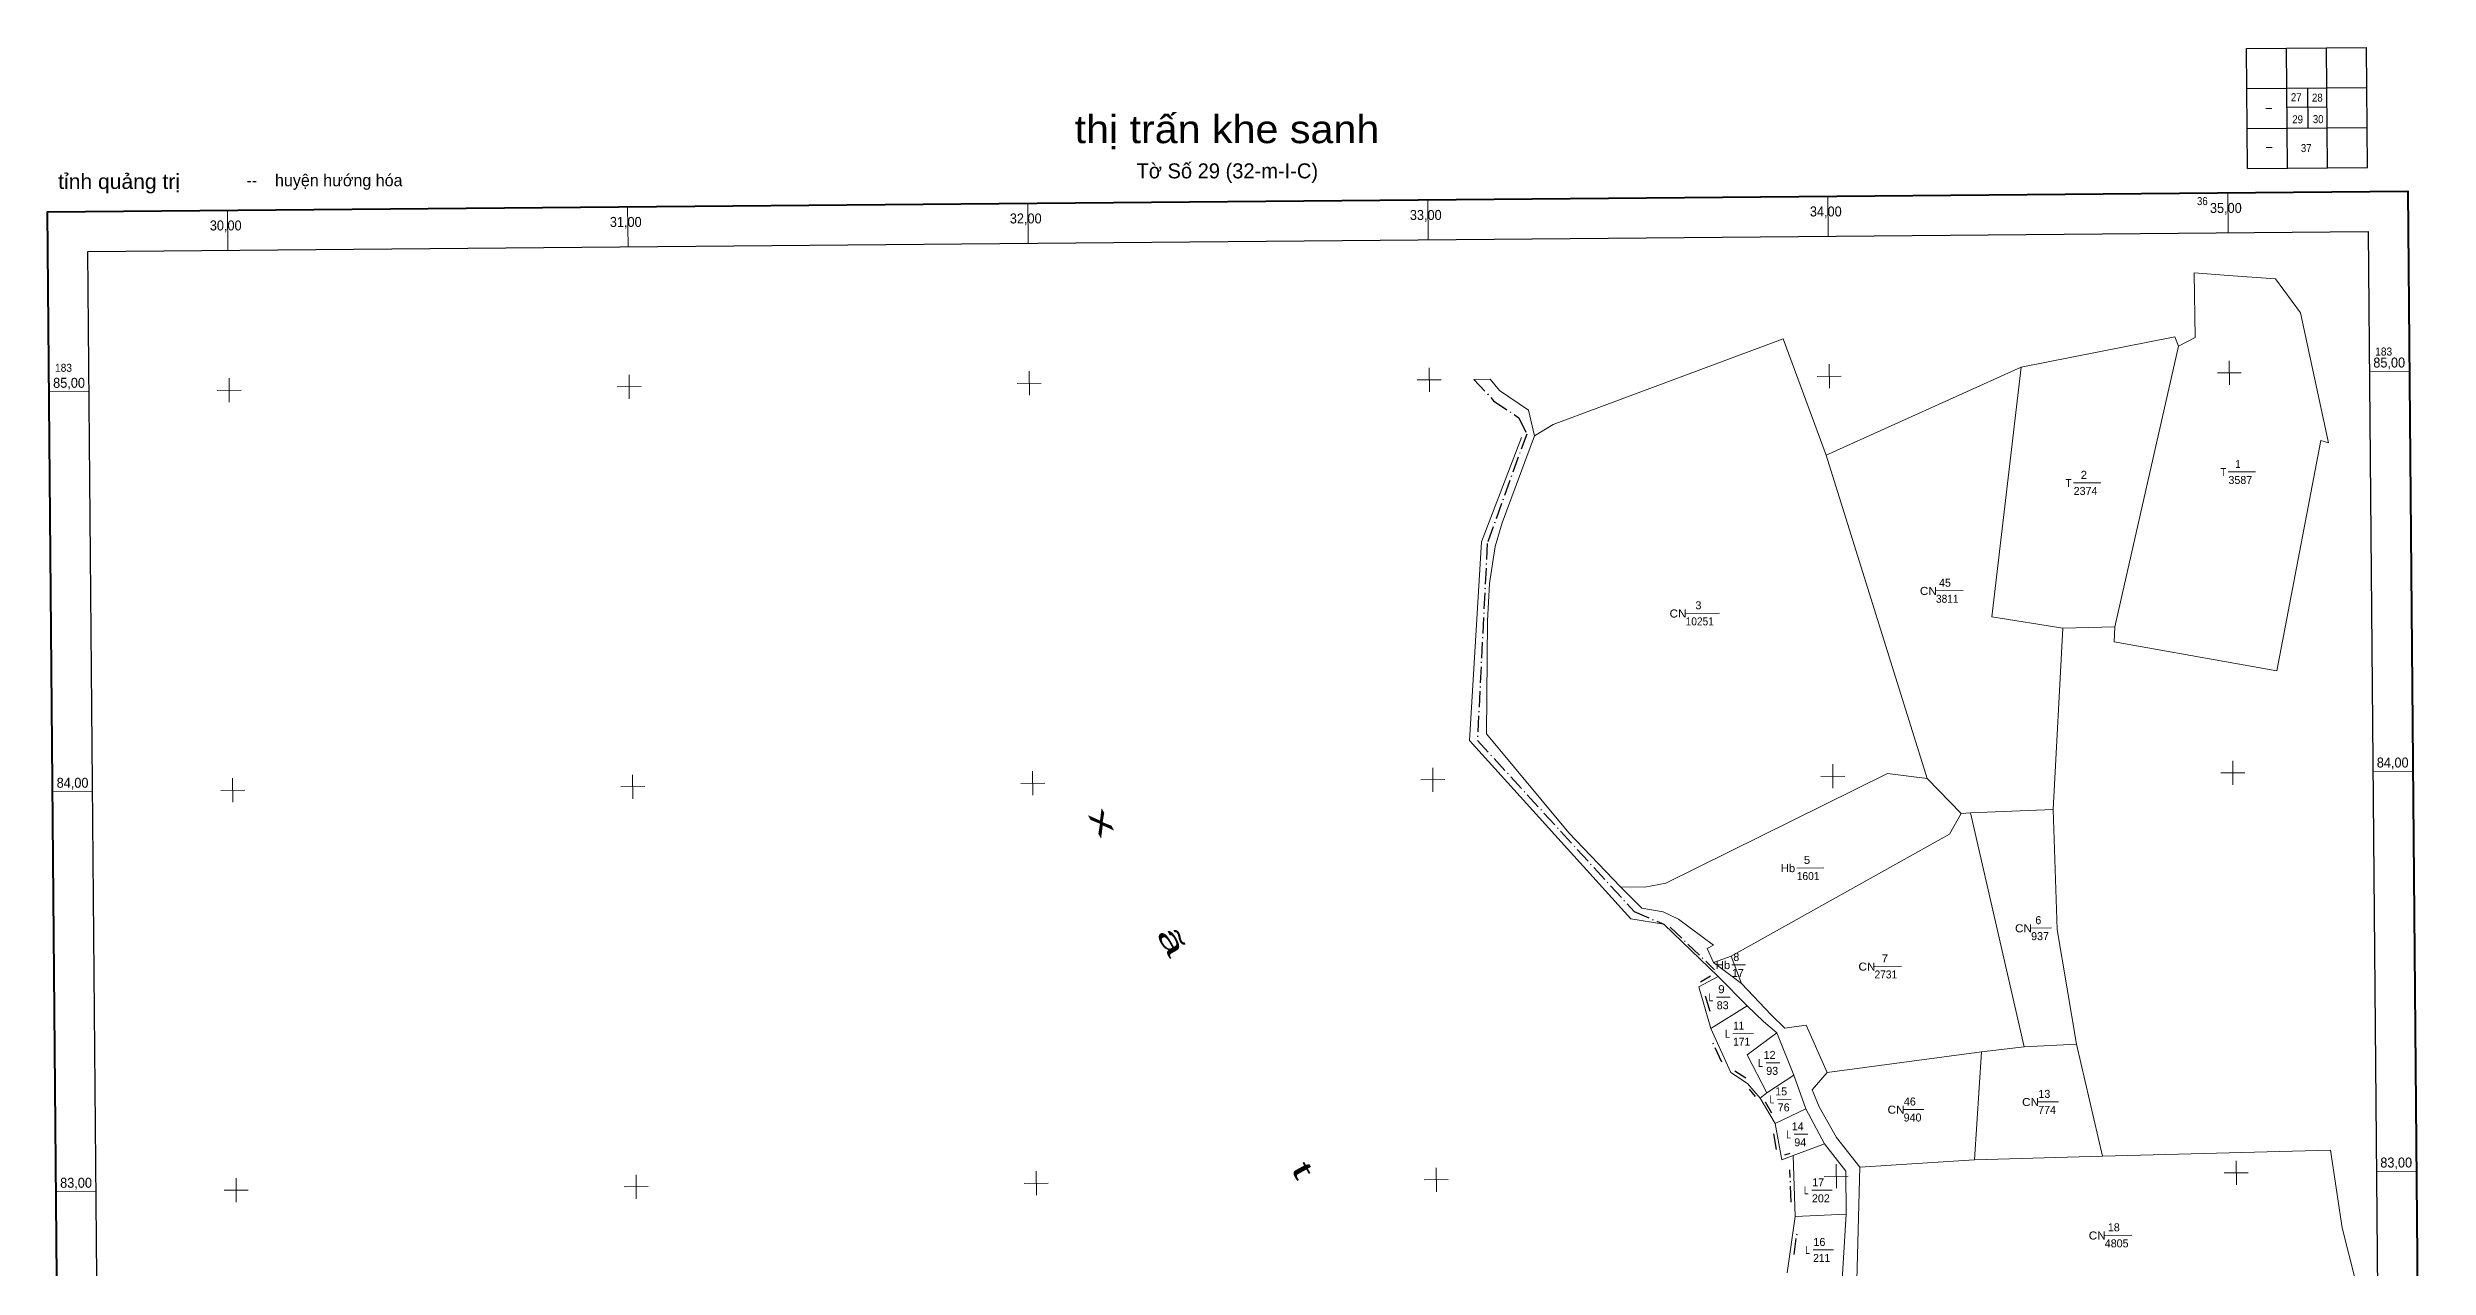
# Model space of a CAD drawing. Header units: metres. Extents: x 549528 to 550123, y 1837413 to 1838068.
# Drawn here: x 549528 to 550123, y 1837763 to 1838068 of the extents above; entities that cross this region are included whole.
import ezdxf
from ezdxf.enums import TextEntityAlignment as Align

# ---------------------------------------------------------------- set-up
doc = ezdxf.new("R2010")
doc.units = ezdxf.units.M
doc.header["$LTSCALE"] = 0.8
doc.linetypes.add('DOT_DASHED', pattern=[7.7, 5, -1.2, 0.3, -1.2])
for name, color, linetype, lineweight in [('13', 7, 'Continuous', 13), ('34', 7, 'Continuous', 13), ('62', 7, 'Continuous', 13)]:
    doc.layers.add(name, color=color, linetype=linetype, lineweight=lineweight)

msp = doc.modelspace()

# ---------------------------------------------------------------- linework, layer by layer
at = {"layer": '13'}
for p, q in [((550034.07, 1837959.13), (550040.86, 1837959.19)), ((550072.74, 1837961.87), (550079.54, 1837961.93)), ((549999.65, 1837932.18), (550006.45, 1837932.24)), ((549937.09, 1837926.53), (549945.59, 1837926.61)), ((549964.88, 1837862.88), (549971.68, 1837862.94)), ((550023.43, 1837847.85), (550028.53, 1837847.9)), ((549948.65, 1837838.65), (549952.05, 1837838.68)), ((549984.3, 1837838.29), (549991.1, 1837838.34)), ((549944.86, 1837830.59), (549948.26, 1837830.62)), ((549948.96, 1837821.48), (549954.06, 1837821.53)), ((549957.23, 1837814.18), (549960.63, 1837814.21)), ((549960.11, 1837805.06), (549963.51, 1837805.09)), ((549991.57, 1837802.53), (549996.67, 1837802.57)), ((550025.19, 1837804.43), (550030.29, 1837804.48)), ((549964.26, 1837796.33), (549967.65, 1837796.36)), ((549968.67, 1837782.33), (549973.76, 1837782.38)), ((549968.98, 1837767.43), (549974.07, 1837767.47)), ((550041.85, 1837771.07), (550048.64, 1837771.13))]:
    msp.add_line(p, q, dxfattribs=at)
at = {"layer": '34'}
for p, q in [((550060.28, 1837993.33), (550044.39, 1837923.19)), ((550021.01, 1837988.07), (549972.26, 1837966.06)), ((549972.26, 1837966.06), (549997.52, 1837885.26)), ((550028.97, 1837877.55), (550031.39, 1837922.85)), ((550031.39, 1837922.85), (550044.39, 1837923.19)), ((550005.96, 1837876.55), (549997.52, 1837885.26)), ((550008.35, 1837876.65), (550005.96, 1837876.55)), ((550028.97, 1837877.55), (550008.35, 1837876.65)), ((550021.69, 1837818.22), (550008.35, 1837876.65)), ((549931.64, 1837848.83), (549945.29, 1837835.76)), ((549944.13, 1837839.26), (549948.49, 1837840.87)), ((549944.13, 1837839.26), (549951.09, 1837834)), ((549948.49, 1837840.87), (549951.09, 1837834)), ((549952.5, 1837828.43), (549945.29, 1837835.76)), ((549943.39, 1837822.81), (549952.5, 1837828.43)), ((549964.13, 1837811.1), (549959.95, 1837821.69)), ((550011.09, 1837816.98), (549972.47, 1837811.78)), ((550021.69, 1837818.22), (550034.82, 1837818.83)), ((550041.29, 1837790.85), (550034.82, 1837818.83)), ((549964.13, 1837811.1), (549957.39, 1837806.72)), ((549964.13, 1837811.1), (549967.16, 1837802.7)), ((549959.5, 1837799.07), (549955.73, 1837805.4)), ((549963.96, 1837791.01), (549971.82, 1837793.92)), ((549964.51, 1837775.77), (549963.96, 1837791.01)), ((550009.32, 1837789.98), (549980.64, 1837788.16)), ((550041.29, 1837790.85), (550009.32, 1837789.98)), ((549962.48, 1837761.71), (549964.51, 1837775.77))]:
    msp.add_line(p, q, dxfattribs=at)
at = {"layer": '34', "linetype": 'DOT_DASHED', "lineweight": 25}
for p, q in [((549933.25, 1837848.1), (549944.37, 1837837.45)), ((549943.37, 1837835.86), (549940.82, 1837834.34)), ((549941.97, 1837830.94), (549943.39, 1837826.45)), ((549946.18, 1837814.34), (549943.84, 1837819.46)), ((549952.21, 1837810.35), (549949.46, 1837812.14)), ((549954.61, 1837805.8), (549953.05, 1837807.63)), ((549958.7, 1837801.65), (549957.08, 1837804.39)), ((549959.86, 1837792.55), (549959.12, 1837796.57)), ((549963.2, 1837791.57), (549961.86, 1837791.08)), ((549963.5, 1837779.39), (549963.2, 1837787.47)), ((549964.21, 1837766.3), (549965.07, 1837772.21))]:
    msp.add_line(p, q, dxfattribs=at)
at = {"layer": '34'}
for points in [[(550072.78, 1838011.01), (550064.25, 1838011.62), (550064.47, 1837995.46), (550060.28, 1837993.33), (550059.39, 1837995.61), (550021.01, 1837988.07)], [(550097.76, 1837969.18), (550090.77, 1838001.63), (550084.52, 1838010.15), (550072.78, 1838011.01)], [(549972.26, 1837966.06), (549961.46, 1837995.11), (549904.01, 1837973.74), (549899.34, 1837970.92)], [(550031.39, 1837922.85), (550013.62, 1837925.68), (550021.01, 1837988.07)], [(549884.22, 1837985), (549888.26, 1837985.04), (549890.63, 1837982.19), (549897.87, 1837977.28), (549899.34, 1837970.92)], [(549896.09, 1837970.48), (549886.09, 1837944.39), (549883.11, 1837894.79), (549923.44, 1837850.2), (549931.64, 1837848.83)], [(549899.34, 1837970.92), (549891.28, 1837949.19), (549889.51, 1837943.24), (549888.07, 1837933.99), (549887.64, 1837924.64), (549887.37, 1837896.4), (549907.95, 1837871.64), (549920.87, 1837858.18)], [(550084.88, 1837912.15), (550095.83, 1837969.7), (550097.76, 1837969.18)], [(550044.39, 1837923.19), (550044.21, 1837919.4), (550084.88, 1837912.15)], [(549997.52, 1837885.26), (549987.6, 1837886.52), (549932.21, 1837859.07), (549926.94, 1837858.08), (549920.87, 1837858.18)], [(549948.49, 1837840.87), (550003.04, 1837871.31), (550005.96, 1837876.55)], [(550028.97, 1837877.55), (550029.94, 1837847.53), (550034.82, 1837818.83)], [(549920.87, 1837858.18), (549926.18, 1837852.89), (549931.47, 1837851.92), (549935.31, 1837850.14), (549944.11, 1837843.61), (549942.49, 1837842.77), (549944.13, 1837839.26)], [(549943.39, 1837822.81), (549940.42, 1837833.16), (549945.29, 1837835.76)], [(549951.09, 1837834), (549958.47, 1837826.19), (549961.93, 1837822.89), (549967.26, 1837823.62), (549972.47, 1837811.78)], [(549952.5, 1837828.43), (549956.58, 1837824.54), (549959.95, 1837821.69)], [(549952.61, 1837809.06), (549948.45, 1837811.76), (549943.39, 1837822.81)], [(549959.95, 1837821.69), (549952.54, 1837816.2), (549957.39, 1837806.72), (549955.73, 1837805.4), (549952.61, 1837809.06)], [(550021.69, 1837818.22), (550011.09, 1837816.98), (550009.32, 1837789.98)], [(549972.47, 1837811.78), (549968.71, 1837807.42), (549970.53, 1837803.19), (549974.81, 1837795.54), (549980.64, 1837788.16)], [(549959.5, 1837799.07), (549967.16, 1837802.7), (549971.82, 1837793.92)], [(549963.96, 1837791.01), (549961.15, 1837789.98), (549959.5, 1837799.07)], [(549971.82, 1837793.92), (549977.16, 1837787.11), (549977.21, 1837776.35)], [(550073.1, 1837745.76), (550106.15, 1837753.55), (550101.18, 1837772.94), (550098.28, 1837792.4), (550041.29, 1837790.85)], [(549980.64, 1837788.16), (549979.84, 1837756.74), (549979.82, 1837752.71)], [(549964.51, 1837775.77), (549977.21, 1837776.35), (549976.12, 1837758.65)]]:
    msp.add_lwpolyline(points, dxfattribs=at)
at = {"layer": '34', "linetype": 'DOT_DASHED', "lineweight": 25}
for points in [[(549884.22, 1837985), (549889.15, 1837979.68), (549895.45, 1837975.41)], [(549895.45, 1837975.41), (549897.4, 1837971.34), (549887.55, 1837943.96), (549885.08, 1837894.78), (549924.24, 1837852.02), (549931.64, 1837848.83)]]:
    msp.add_lwpolyline(points, dxfattribs=at)
at = {"layer": '62', "lineweight": 25}
for p, q in [((550077.29, 1838067.67), (550107.28, 1838067.93)), ((550077.55, 1838037.68), (550077.29, 1838067.67)), ((550087.55, 1838037.77), (550087.28, 1838067.76)), ((550097.54, 1838037.86), (550097.28, 1838067.85)), ((550077.37, 1838057.67), (550107.36, 1838057.94)), ((550092.49, 1838057.81), (550092.58, 1838047.81)), ((550087.41, 1838053.05), (550097.41, 1838053.14)), ((550077.46, 1838047.68), (550107.45, 1838047.94))]:
    msp.add_line(p, q, dxfattribs=at)
at = {"layer": '62'}
for p, q in [((550082.11, 1838052.69), (550083.61, 1838052.7)), ((550082.19, 1838042.98), (550083.69, 1838042.99)), ((549672.82, 1838018.15), (549672.73, 1838028.15)), ((549772.79, 1838019.02), (549772.7, 1838029.02)), ((549872.75, 1838019.9), (549872.67, 1838029.89)), ((549972.72, 1838020.77), (549972.63, 1838030.77)), ((550072.69, 1838021.64), (550072.6, 1838031.64)), ((549572.85, 1838017.28), (549572.77, 1838027.27)), ((549673.15, 1837980.16), (549673.1, 1837986.16)), ((549773.12, 1837981.03), (549773.07, 1837987.03)), ((549873.09, 1837981.91), (549873.03, 1837987.91)), ((549973.05, 1837982.78), (549973, 1837988.78)), ((550070, 1837986.63), (550075.99, 1837986.68)), ((550073.02, 1837983.65), (550072.97, 1837989.65)), ((550107.98, 1837986.96), (550117.98, 1837987.05)), ((549528.17, 1837981.89), (549538.17, 1837981.98)), ((549570.16, 1837982.26), (549576.16, 1837982.31)), ((549573.18, 1837979.29), (549573.13, 1837985.29)), ((549670.13, 1837983.13), (549676.12, 1837983.19)), ((549770.09, 1837984.01), (549776.09, 1837984.06)), ((549870.06, 1837984.88), (549876.06, 1837984.93)), ((549970.03, 1837985.75), (549976.03, 1837985.81)), ((549574.06, 1837879.32), (549574.01, 1837885.32)), ((549674.02, 1837880.19), (549673.97, 1837886.19)), ((549773.99, 1837881.07), (549773.94, 1837887.07)), ((549873.96, 1837881.94), (549873.91, 1837887.94)), ((549970.9, 1837885.79), (549976.9, 1837885.84)), ((549973.93, 1837882.81), (549973.87, 1837888.81)), ((550070.87, 1837886.66), (550076.87, 1837886.71)), ((550073.89, 1837883.69), (550073.84, 1837889.68)), ((550108.86, 1837886.99), (550118.85, 1837887.08)), ((549529.05, 1837881.93), (549539.04, 1837882.01)), ((549571.03, 1837882.29), (549577.03, 1837882.35)), ((549671, 1837883.17), (549677, 1837883.22)), ((549770.97, 1837884.04), (549776.97, 1837884.09)), ((549870.93, 1837884.91), (549876.93, 1837884.97)), ((549574.93, 1837779.35), (549574.88, 1837785.35)), ((549674.9, 1837780.23), (549674.85, 1837786.22)), ((549771.84, 1837784.07), (549777.84, 1837784.13)), ((549774.87, 1837781.1), (549774.81, 1837787.1)), ((549871.81, 1837784.95), (549877.81, 1837785)), ((549874.83, 1837781.97), (549874.78, 1837787.97)), ((549971.78, 1837785.82), (549977.77, 1837785.87)), ((549974.8, 1837782.85), (549974.75, 1837788.84)), ((550071.74, 1837786.69), (550077.74, 1837786.74)), ((550074.77, 1837783.72), (550074.72, 1837789.72)), ((550109.73, 1837787.02), (550119.73, 1837787.11)), ((549529.92, 1837781.96), (549539.92, 1837782.05)), ((549571.91, 1837782.33), (549577.9, 1837782.38)), ((549671.87, 1837783.2), (549677.87, 1837783.25))]:
    msp.add_line(p, q, dxfattribs=at)
at = {"layer": '62', "lineweight": 25}
for points in [[(550077.55, 1838037.68), (550107.54, 1838037.94), (550107.28, 1838067.93)], [(550111.03, 1837638.32), (550112.66, 1837452.13), (549542.84, 1837447.16), (549537.86, 1838016.97), (550107.68, 1838021.95), (550110.82, 1837662.41)]]:
    msp.add_lwpolyline(points, dxfattribs=at)
at = {"layer": '62', "lineweight": 40}
msp.add_lwpolyline([(549532.93, 1837437.07), (549527.78, 1838026.88), (550117.59, 1838032.03), (550122.74, 1837442.22)], close=True, dxfattribs=at)

# ---------------------------------------------------------------- texts
at = {"layer": '13'}
for s, width, p in [('T', 0.9, (550070.75, 1837960.85)), ('1', 0.85, (550074.53, 1837962.88)), ('T', 0.9, (550032.07, 1837958.11)), ('2', 1.05, (550035.86, 1837960.15)), ('CN', 1.1, (549995.66, 1837931.14)), ('CN', 1.1, (549933.1, 1837925.5)), ('3811', 0.95, (549999.68, 1837929.18)), ('10251', 0.95, (549937.12, 1837923.53)), ('Hb', 1.05, (549960.89, 1837861.85)), ('1601', 0.95, (549964.91, 1837859.88)), ('5', 1.05, (549966.67, 1837863.9)), ('CN', 1.1, (550019.44, 1837846.82)), ('Hb', 1.05, (549944.66, 1837837.62)), ('CN', 1.1, (549980.31, 1837837.25)), ('7', 1.1, (549986.09, 1837839.3)), ('L', 0.8, (549942.87, 1837829.58)), ('9', 1.1, (549945.25, 1837831.6)), ('2731', 0.95, (549984.33, 1837835.29)), ('L', 0.8, (549946.97, 1837820.46)), ('171', 0.95, (549948.99, 1837818.48)), ('11', 0.9, (549949.05, 1837822.48)), ('L', 0.8, (549955.24, 1837813.17)), ('L', 0.8, (549958.12, 1837804.05)), ('CN', 1.1, (549987.58, 1837801.49)), ('CN', 1.1, (550021.2, 1837803.4)), ('L', 0.8, (549962.26, 1837795.31)), ('L', 0.8, (549966.68, 1837781.32)), ('CN', 1.1, (550037.86, 1837770.04)), ('L', 0.8, (549966.99, 1837766.41)), ('211', 0.95, (549969, 1837764.43))]:
    msp.add_text(s, height=2, dxfattribs=dict(at, width=width)).set_placement(p)
for s, p in [('2374', (550034.09, 1837956.13)), ('3587', (550072.77, 1837958.87)), ('45', (550000.44, 1837933.18)), ('3', (549939.58, 1837927.55)), ('6', (550024.52, 1837848.86)), ('937', (550023.46, 1837844.86)), ('17', (549948.68, 1837835.65)), ('8', (549949.04, 1837839.66)), ('83', (549944.89, 1837827.59)), ('12', (549956.62, 1837815.18)), ('93', (549957.26, 1837811.19)), ('15', (549959.5, 1837806.06)), ('76', (549960.14, 1837802.06)), ('46', (549991.67, 1837803.53)), ('774', (550025.22, 1837801.43)), ('13', (550025.28, 1837805.43)), ('14', (549963.65, 1837797.33)), ('940', (549991.6, 1837799.53)), ('94', (549964.28, 1837793.33)), ('17', (549968.76, 1837783.33)), ('202', (549968.69, 1837779.33)), ('18', (550042.64, 1837772.08)), ('16', (549969.07, 1837768.43)), ('4805', (550041.87, 1837768.08))]:
    msp.add_text(s, height=2, dxfattribs=at).set_placement(p)
at = {"layer": '34'}
for s, width, p in [('x', 2.1, (549789.4, 1837873.16)), ('ã', 1.95, (549806.49, 1837843.32)), ('t', 1.95, (549839.23, 1837786.17))]:
    msp.add_text(s, height=5, rotation=299.303, dxfattribs=dict(at, width=width)).set_placement(p, align=Align.CENTER)
at = {"layer": '62'}
for s, height, width, p in [('thị trấn khe sanh', 7, 1.1, (549822.49, 1838044.05)), ('27', 2, 0.9, (550089.72, 1838054.54)), ('28', 2, 0.9, (550094.99, 1838054.43)), ('29', 2, 0.9, (550090.06, 1838049.01)), ('30', 2, 0.9, (550095.2, 1838049.05)), ('37', 2, 0.9, (550092.21, 1838041.82))]:
    msp.add_text(s, height=height, dxfattribs=dict(at, width=width)).set_placement(p, align=Align.CENTER)
for s, height, width, p in [('tỉnh quảng trị ', 3.75, 1.05, (549530.42, 1838032.61)), ('34,00', 2.5, 0.95, (549968.18, 1838025.73)), ('35,00', 2.5, 0.95, (550068.15, 1838026.6)), ('30,00', 2.5, 0.95, (549568.31, 1838022.23)), ('31,00', 2.5, 0.95, (549668.28, 1838023.11)), ('32,00', 2.5, 0.95, (549768.24, 1838023.98)), ('33,00', 2.5, 0.95, (549868.21, 1838024.85)), ('183', 2, 0.95, (550109.45, 1837990.97)), ('183', 2, 0.95, (549529.63, 1837986.91)), ('85,00', 2.5, 0.95, (550108.97, 1837987.97)), ('85,00', 2.5, 0.95, (549529.16, 1837982.9)), ('84,00', 2.5, 0.95, (549530.04, 1837882.94)), ('84,00', 2.5, 0.95, (550109.85, 1837888)), ('83,00', 2.5, 0.95, (550110.72, 1837788.03)), ('83,00', 2.5, 0.95, (549530.91, 1837782.97))]:
    msp.add_text(s, height=height, dxfattribs=dict(at, width=width)).set_placement(p)
msp.add_text('   --    huyện hướng hóa', height=3, dxfattribs=at).set_placement((549574.13, 1838033.28))
msp.add_text('Tờ Số 29 (32-m-I-C)', height=3.75, dxfattribs=at).set_placement((549822.59, 1838035.25), align=Align.CENTER)
at = {"layer": '62', "width": 0.9}
msp.add_text('36', height=2, dxfattribs=at).set_placement((550067.59, 1838028.57), align=Align.RIGHT)

doc.saveas('drawing.dxf')
